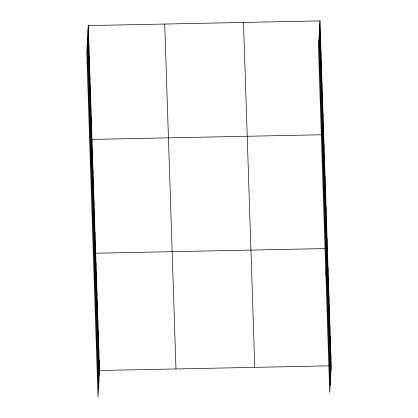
<?xml version="1.0" encoding="UTF-8"?>
<svg xmlns="http://www.w3.org/2000/svg" width="418" height="418" viewBox="0 0 418 418"><rect width="100%" height="100%" fill="white"/><g stroke="black" fill="none" stroke-linecap="round" stroke-linejoin="round"><path stroke-width="0.63" d="M88.266 25.587L86.777 52.193L98.021 397.1L99.51 370.494L88.266 25.587L319.979 20.9L331.223 365.807L329.734 392.413L318.49 47.506L319.979 20.9M88.365 40.123L88.6 35.938M88.705 50.468L88.94 46.283M89.039 60.814L89.274 56.629M89.379 71.164L89.614 66.979M89.718 81.51L89.948 77.325M90.053 91.856L90.288 87.67M90.392 102.206L90.622 98.021M90.727 112.552L90.962 108.367M91.067 122.897L91.302 118.712M91.401 133.248L91.636 129.063M90.487 166.014L91.976 139.408L321.761 134.758M92.08 153.939L92.31 149.754M92.415 164.29L92.65 160.104M92.754 174.635L92.984 170.45M93.089 184.981L93.324 180.795M93.428 195.331L93.663 191.146M93.763 205.677L93.998 201.492M94.102 216.022L94.337 211.837M94.437 226.373L94.672 222.188M94.776 236.719L95.011 232.533M95.116 247.064L95.346 242.879M94.196 279.83L95.685 253.23L325.47 248.579M95.769 267.186L96.004 263M96.088 276.956L96.323 272.771M96.406 286.732L96.642 282.547M96.725 296.503L96.96 292.318M97.044 306.274L97.279 302.089M97.363 316.045L97.598 311.865M97.681 325.821L97.916 321.635M98 335.591L98.235 331.406M98.319 345.362L98.554 341.177M98.638 355.138L98.873 350.953M98.956 364.909L99.191 360.724M320.084 35.431L320.319 31.245M320.418 45.781L320.653 41.596M320.758 56.127L320.993 51.942M321.097 66.472L321.327 62.287M321.432 76.823L321.667 72.638M321.771 87.169L322.001 82.983M322.106 97.514L322.341 93.329M322.445 107.865L322.68 103.68M322.78 118.21L323.015 114.025M323.119 128.556L323.354 124.371M322.205 161.322L323.689 134.721M323.793 149.252L324.028 145.067M324.133 159.598L324.363 155.412M324.467 169.948L324.702 165.763M324.807 180.294L325.037 176.109M325.141 190.639L325.376 186.454M325.481 200.99L325.716 196.805M325.815 211.336L326.05 207.15M326.155 221.681L326.39 217.496M326.489 232.032L326.724 227.847M326.829 242.377L327.064 238.192M325.915 275.143L327.399 248.538M327.487 262.499L327.717 258.314M327.806 272.27L328.036 268.084M328.125 282.04L328.355 277.855M328.443 291.816L328.673 287.631M328.757 301.587L328.992 297.402M329.076 311.358L329.311 307.173M329.394 321.128L329.63 316.948M329.713 330.904L329.948 326.719M330.032 340.675L330.267 336.49M330.351 350.446L330.586 346.261M330.669 360.222L330.904 356.037M99.51 370.494L329.295 365.849M319.744 25.085L330.988 369.993M319.331 32.484L330.575 377.391M318.908 40.107L330.152 385.015M243.511 22.447L254.755 367.354M164.729 24.04L175.973 368.948M88.031 29.772L99.275 374.68M87.618 37.171L98.862 382.078M87.19 44.794L98.434 389.701"/></g></svg>
